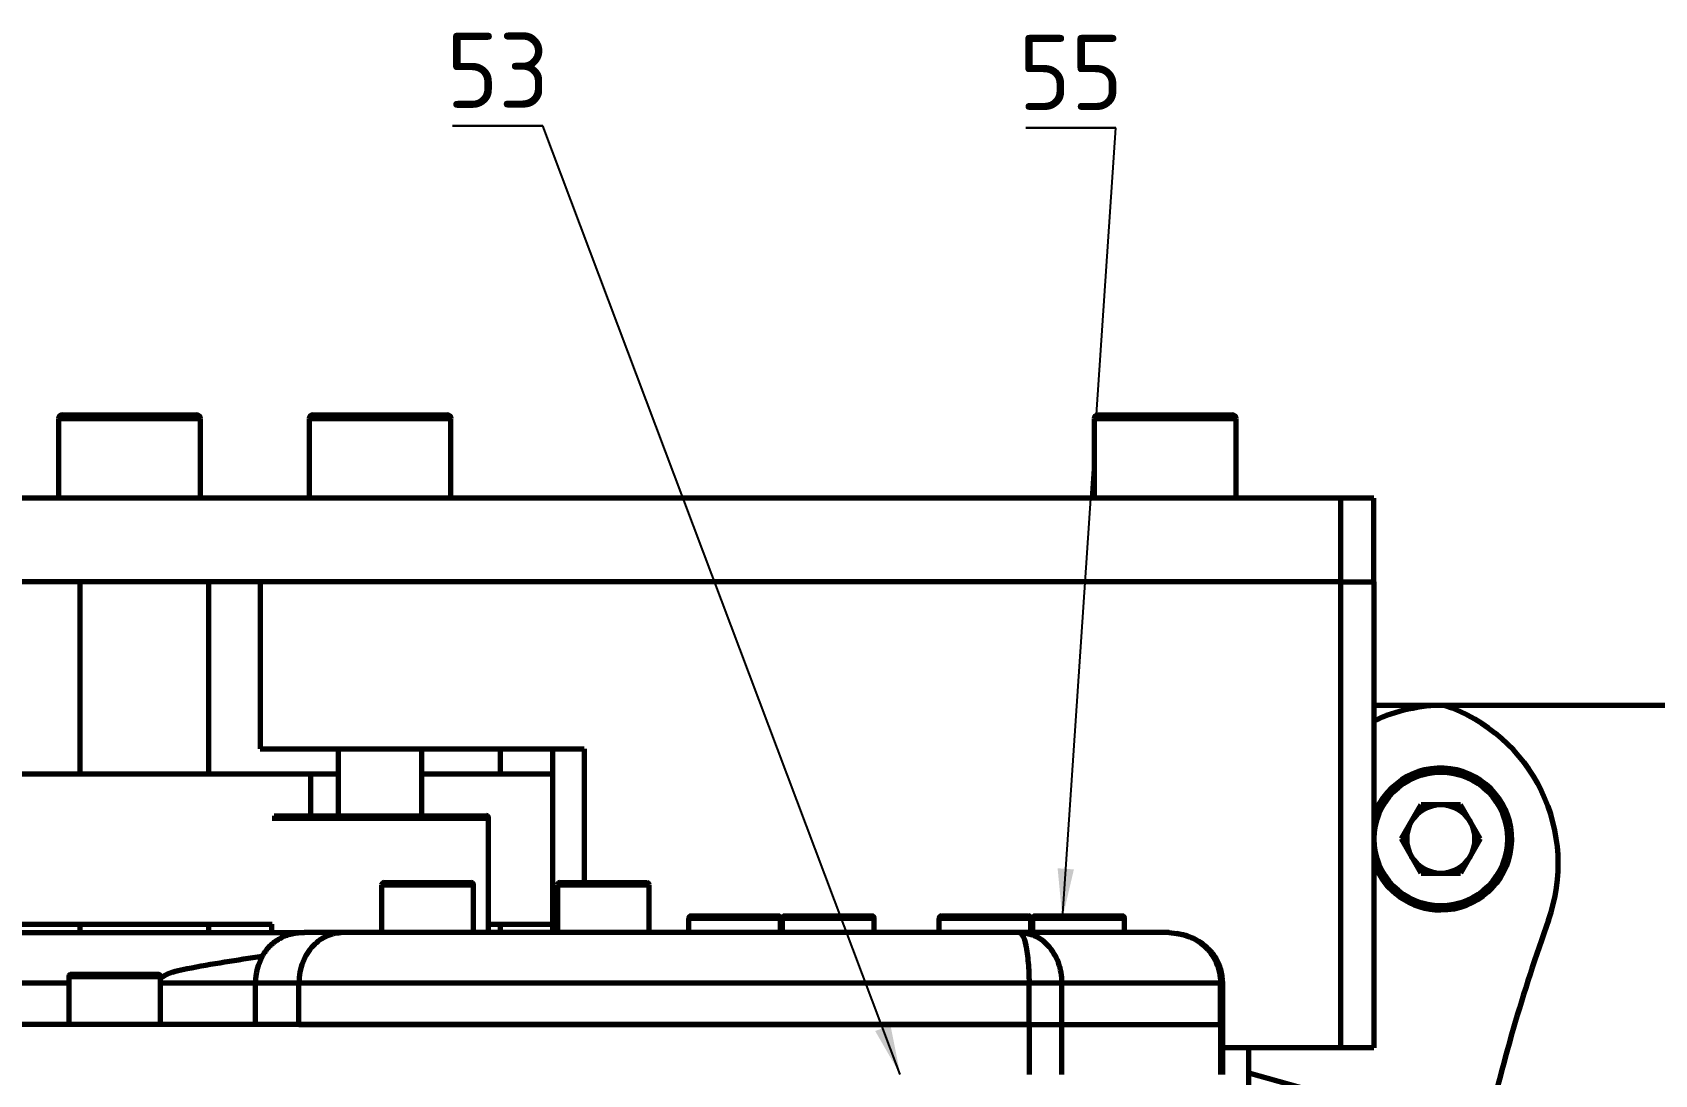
# Model space of a CAD drawing. Header units: millimetres. Extents: x -419 to 9215, y 1224 to 3301.
# Drawn here: x -146.3 to -38.4, y 1494 to 1563.3 of the extents above; entities that cross this region are included whole.
import ezdxf

# ---------------------------------------------------------------- set-up
doc = ezdxf.new("R2010")
doc.units = ezdxf.units.MM
doc.layers.add('0.3mm', color=240, linetype='Continuous', lineweight=30)
doc.layers.add('0.7mm', color=7, linetype='Continuous', lineweight=70)
doc.styles.get("Standard").update_dxf_attribs({"font": 'arial.ttf'})
doc.dimstyles.new('SLDDIMSTYLE0', dxfattribs={"dimtxt": 0.18, "dimasz": 3.302, "dimexe": 0, "dimexo": 0.0625, "dimgap": 0, "dimtad": 0, "dimtih": 1, "dimtoh": 1, "dimdec": 0, "dimrnd": 1e-09, "dimzin": 0, "dimdsep": 46, "dimtxsty": 'Standard', "dimsah": 1, "dimcen": 0.09, "dimadec": 0, "dimazin": 0, "dimtfac": 3.302, "dimtdec": 0, "dimtofl": 0, "dimtmove": 0, "dimatfit": 3, "dimfxl": 1, "dimfrac": 2, "dimtolj": 1, "dimtzin": 0, "dimarcsym": 0})

msp = doc.modelspace()

# ---------------------------------------------------------------- linework, layer by layer
at = {"layer": '0.3mm'}
for p, q in [((-112.31, 1557.09), (-118.31, 1557.09)), ((-74.19, 1556.95), (-80.19, 1556.95))]:
    msp.add_line(p, q, dxfattribs=at)
at = {"layer": '0.7mm', "color": 7, "linetype": 'Continuous', "lineweight": 70}
for p, q in [((-144.53, 1537.6), (-144.53, 1532.33)), ((-144.25, 1537.88), (-139.45, 1537.88)), ((-139.45, 1537.88), (-135.36, 1537.88)), ((-135.08, 1532.33), (-135.08, 1537.6)), ((-127.86, 1537.6), (-127.86, 1532.33)), ((-127.58, 1537.88), (-123.14, 1537.88)), ((-123.14, 1537.88), (-118.69, 1537.88)), ((-118.42, 1532.33), (-118.42, 1537.6)), ((-75.64, 1537.6), (-75.64, 1532.33)), ((-75.36, 1537.88), (-70.92, 1537.88)), ((-70.92, 1537.88), (-66.47, 1537.88)), ((-66.19, 1532.33), (-66.19, 1537.6)), ((-59.25, 1532.33), (-169.25, 1532.33)), ((-59.25, 1532.33), (-59.25, 1526.77)), ((-57.03, 1532.33), (-59.25, 1532.33)), ((-57.03, 1526.77), (-57.03, 1532.33)), ((-59.25, 1526.77), (-169.25, 1526.77)), ((-143.08, 1526.77), (-162.81, 1526.77)), ((-143.08, 1513.99), (-143.08, 1526.77)), ((-131.1, 1526.77), (-131.1, 1515.66)), ((-59.25, 1526.77), (-131.1, 1526.77)), ((-59.25, 1526.77), (-57.03, 1526.77)), ((-59.25, 1526.77), (-59.25, 1495.77)), ((-57.03, 1526.77), (-57.03, 1495.77)), ((44.08, 1518.55), (-57.03, 1518.55)), ((-131.1, 1515.66), (-109.55, 1515.66)), ((-125.92, 1515.66), (-125.92, 1511.21)), ((-120.36, 1511.21), (-120.36, 1515.66)), ((-115.15, 1515.66), (-115.15, 1513.99)), ((-111.65, 1503.44), (-111.65, 1515.66)), ((-109.55, 1515.66), (-109.55, 1506.77)), ((-165.52, 1513.99), (-127.77, 1513.99)), ((-127.77, 1513.99), (-125.92, 1513.99)), ((-120.36, 1513.99), (-111.65, 1513.99)), ((-55.2, 1509.66), (-53.89, 1511.93)), ((-51.27, 1511.93), (-53.89, 1511.93)), ((-49.96, 1509.66), (-51.27, 1511.93)), ((-130.17, 1511.21), (-123.22, 1511.21)), ((-123.22, 1511.21), (-116.08, 1511.21)), ((-115.92, 1503.44), (-115.92, 1511.05)), ((-53.89, 1507.39), (-55.2, 1509.66)), ((-49.96, 1509.66), (-51.27, 1507.39)), ((-53.89, 1507.39), (-51.27, 1507.39)), ((-123.03, 1506.6), (-123.03, 1503.44)), ((-122.86, 1506.77), (-120.98, 1506.77)), ((-120.98, 1506.77), (-117.08, 1506.77)), ((-116.91, 1503.44), (-116.91, 1506.6)), ((-111.34, 1506.6), (-111.34, 1503.44)), ((-111.18, 1506.77), (-109.3, 1506.77)), ((-109.3, 1506.77), (-105.4, 1506.77)), ((-105.23, 1503.44), (-105.23, 1506.6)), ((-165.52, 1503.99), (-130.32, 1503.99)), ((-143.08, 1503.44), (-143.08, 1503.99)), ((-130.36, 1503.99), (-130.36, 1503.44)), ((-115.92, 1503.99), (-111.65, 1503.99)), ((-115.15, 1503.99), (-115.15, 1503.44)), ((-102.61, 1504.38), (-102.61, 1503.44)), ((-102.44, 1504.55), (-100.57, 1504.55)), ((-100.57, 1504.55), (-96.66, 1504.55)), ((-96.5, 1503.44), (-96.5, 1504.38)), ((-96.38, 1504.38), (-96.38, 1503.44)), ((-96.21, 1504.55), (-94.33, 1504.55)), ((-94.33, 1504.55), (-90.43, 1504.55)), ((-90.27, 1503.44), (-90.27, 1504.38)), ((-85.96, 1504.38), (-85.96, 1503.44)), ((-85.79, 1504.55), (-83.92, 1504.55)), ((-83.92, 1504.55), (-80.01, 1504.55)), ((-79.85, 1503.44), (-79.85, 1504.38)), ((-79.73, 1504.38), (-79.73, 1503.44)), ((-79.56, 1504.55), (-77.68, 1504.55)), ((-77.68, 1504.55), (-73.78, 1504.55)), ((-73.62, 1503.44), (-73.62, 1504.38)), ((-125.6, 1503.44), (-128.16, 1503.44)), ((-80.61, 1503.44), (-125.6, 1503.44)), ((-70.64, 1503.44), (-80.61, 1503.44)), ((-143.84, 1500.49), (-143.84, 1497.33)), ((-143.67, 1500.66), (-141.8, 1500.66)), ((-141.8, 1500.66), (-137.89, 1500.66)), ((-137.73, 1497.33), (-137.73, 1500.49)), ((-131.42, 1500.1), (-128.53, 1500.1)), ((-131.42, 1497.33), (-131.42, 1500.1)), ((-128.53, 1500.1), (-79.97, 1500.1)), ((-128.53, 1497.33), (-128.53, 1500.1)), ((-79.97, 1497.33), (-79.97, 1500.1)), ((-77.78, 1497.33), (-77.78, 1500.1)), ((-77.78, 1500.1), (-67.23, 1500.1)), ((-67.23, 1497.33), (-67.23, 1500.1)), ((-67.09, 1497.33), (-67.09, 1500.13)), ((-79.97, 1497.33), (-179.41, 1497.33)), ((-128.53, 1497.33), (-79.97, 1497.33)), ((-79.97, 1497.33), (-77.78, 1497.33)), ((-79.97, 1497.33), (-79.97, 1493.99)), ((-77.78, 1497.33), (-67.23, 1497.33)), ((-77.78, 1493.99), (-77.78, 1497.33)), ((-67.23, 1497.33), (-67.09, 1497.33)), ((-67.23, 1497.33), (-67.23, 1493.99)), ((-67.09, 1493.99), (-67.09, 1497.33)), ((-59.25, 1495.77), (-67.09, 1495.77)), ((-65.36, 1490.21), (-65.36, 1495.77)), ((-57.03, 1495.77), (-59.25, 1495.77)), ((-32.8, 1485), (-65.36, 1494.08))]:
    msp.add_line(p, q, dxfattribs=at)
at = {"layer": '0.7mm', "color": 8, "linetype": 'Continuous', "lineweight": 70}
for p, q in [((-139.42, 1537.6), (-144.53, 1537.6)), ((-135.08, 1537.6), (-139.42, 1537.6)), ((-123.14, 1537.6), (-127.86, 1537.6)), ((-118.42, 1537.6), (-123.14, 1537.6)), ((-70.92, 1537.6), (-75.64, 1537.6)), ((-66.19, 1537.6), (-70.92, 1537.6)), ((-134.55, 1526.77), (-134.55, 1513.99)), ((-127.77, 1513.99), (-127.77, 1511.21)), ((-130.32, 1511.05), (-123.22, 1511.05)), ((-123.22, 1511.05), (-115.92, 1511.05)), ((-121.04, 1506.6), (-123.03, 1506.6)), ((-116.91, 1506.6), (-121.04, 1506.6)), ((-109.36, 1506.6), (-111.34, 1506.6)), ((-105.23, 1506.6), (-109.36, 1506.6)), ((-134.55, 1503.99), (-134.55, 1503.44)), ((-100.62, 1504.38), (-102.61, 1504.38)), ((-96.5, 1504.38), (-100.62, 1504.38)), ((-94.39, 1504.38), (-96.38, 1504.38)), ((-90.27, 1504.38), (-94.39, 1504.38)), ((-83.97, 1504.38), (-85.96, 1504.38)), ((-79.85, 1504.38), (-83.97, 1504.38)), ((-77.74, 1504.38), (-79.73, 1504.38)), ((-73.62, 1504.38), (-77.74, 1504.38)), ((-141.85, 1500.49), (-143.84, 1500.49)), ((-137.73, 1500.49), (-141.85, 1500.49)), ((-137.73, 1500.1), (-131.42, 1500.1))]:
    msp.add_line(p, q, dxfattribs=at)
at = {"layer": '0.7mm', "color": 7, "linetype": 'Continuous', "lineweight": 70}
msp.add_circle((-52.58, 1509.66), 4.44, dxfattribs=at)
for centre, radius, start, end in [((-144.25, 1537.6), 0.278, 90, 180), ((-135.36, 1537.6), 0.278, 0, 90), ((-127.58, 1537.6), 0.278, 90, 180), ((-118.69, 1537.6), 0.278, 0, 90), ((-75.36, 1537.6), 0.278, 90, 180), ((-66.47, 1537.6), 0.278, 0, 90), ((-52.35, 1507.44), 11.11, 90, 114.8974), ((-55.88, 1508.01), 11.11, 340.2653, 71.4441), ((-52.58, 1509.66), 4.72, 270, 160.2501), ((-52.58, 1509.66), 2.27, 90, 150), ((-52.58, 1509.66), 2.27, 30, 90), ((-116.08, 1511.05), 0.167, 0, 90), ((-52.58, 1509.66), 2.27, 150, 210), ((-52.58, 1509.66), 2.27, 330, 30), ((-52.58, 1509.66), 2.27, 210, 270), ((-52.58, 1509.66), 2.27, 270, 330), ((-52.58, 1509.66), 4.72, 199.7499, 270), ((-122.86, 1506.6), 0.167, 90, 180), ((-117.08, 1506.6), 0.167, 0, 90), ((-111.18, 1506.6), 0.167, 90, 180), ((-105.4, 1506.6), 0.167, 0, 90), ((-102.44, 1504.38), 0.167, 90, 180), ((-96.66, 1504.38), 0.167, 0, 90), ((-96.21, 1504.38), 0.167, 90, 180), ((-90.43, 1504.38), 0.167, 0, 90), ((-85.79, 1504.38), 0.167, 90, 180), ((-80.01, 1504.38), 0.167, 0, 90), ((-79.56, 1504.38), 0.167, 90, 180), ((-73.78, 1504.38), 0.167, 0, 90), ((69.62, 1462.99), 122.22, 160.2653, 167.38), ((-143.67, 1500.49), 0.167, 90, 180), ((-137.89, 1500.49), 0.167, 0, 90)]:
    msp.add_arc(centre, radius, start, end, dxfattribs=at)
msp.add_ellipse((-128.45, 1500.1), major_axis=(0, 3.33), ratio=0.891222, start_param=1.013059, end_param=1.570796, dxfattribs=at)
for points, knots in [([(-152.16, 1503.44), (-150.81, 1503.44), (-148.13, 1503.44), (-144.08, 1503.44), (-140.32, 1503.44), (-136.56, 1503.44), (-132.61, 1503.44), (-129.73, 1503.44), (-128.16, 1503.44)], [0, 0, 0, 0, 0.164418, 0.328594, 0.500763, 0.634533, 0.800933, 1, 1, 1, 1]), ([(-128.16, 1503.44), (-128.44, 1503.42), (-129.01, 1503.38), (-129.83, 1503.06), (-130.52, 1502.55), (-130.82, 1502.1), (-130.97, 1501.87)], [0, 0, 0, 0, 0.249401, 0.499222, 0.747934, 1, 1, 1, 1]), ([(-125.6, 1503.44), (-125.96, 1503.4), (-126.66, 1503.31), (-127.47, 1502.73), (-127.99, 1502.08), (-128.29, 1501.48), (-128.49, 1500.82), (-128.52, 1500.34), (-128.53, 1500.1)], [0, 0, 0, 0, 0.250988, 0.501275, 0.63128, 0.751195, 0.877607, 1, 1, 1, 1]), ([(-80.61, 1503.44), (-80.54, 1503.4), (-80.38, 1503.31), (-80.2, 1502.73), (-80.09, 1502.06), (-80.02, 1501.44), (-79.98, 1500.78), (-79.97, 1500.33), (-79.97, 1500.1)], [0, 0, 0, 0, 0.2302, 0.469454, 0.609182, 0.744009, 0.874188, 1, 1, 1, 1]), ([(-77.78, 1500.1), (-77.79, 1500.33), (-77.81, 1500.79), (-78, 1501.45), (-78.3, 1502.07), (-78.81, 1502.74), (-79.59, 1503.31), (-80.28, 1503.4), (-80.61, 1503.44)], [0, 0, 0, 0, 0.127367, 0.258891, 0.39486, 0.530563, 0.769796, 1, 1, 1, 1]), ([(-70.64, 1503.44), (-70.22, 1503.39), (-69.39, 1503.31), (-68.46, 1502.72), (-67.85, 1502.07), (-67.5, 1501.45), (-67.27, 1500.79), (-67.24, 1500.33), (-67.23, 1500.1)], [0, 0, 0, 0, 0.2352779, 0.4734621, 0.6051887, 0.7412026, 0.8727099, 1, 1, 1, 1]), ([(-67.09, 1500.1), (-67.11, 1500.4), (-67.16, 1500.96), (-67.49, 1501.71), (-67.94, 1502.28), (-68.55, 1502.81), (-69.33, 1503.19), (-69.91, 1503.33), (-70.16, 1503.38)], [0, 0, 0, 0, 0.178161, 0.342996, 0.490526, 0.62068, 0.833138, 1, 1, 1, 1])]:
    msp.add_open_spline(points, degree=3, knots=knots, dxfattribs=at)
at = {"layer": '0.7mm', "color": 8, "linetype": 'Continuous', "lineweight": 70}
for points, knots in [([(-137.7, 1500.44), (-137.63, 1500.49), (-137.1, 1500.82), (-134.81, 1501.28), (-132.63, 1501.62), (-130.97, 1501.87)], [0, 0, 0, 0, 0.036814, 0.264563, 1, 1, 1, 1]), ([(-155.61, 1500.1), (-153.61, 1500.1), (-149.64, 1500.1), (-145.76, 1500.1), (-143.84, 1500.1)], [0, 0, 0, 0, 0.504452, 1, 1, 1, 1]), ([(-67.23, 1500.1), (-67.15, 1500.1), (-67.06, 1500.1), (-67.1, 1500.1), (-67.1, 1500.1)], [0, 0, 0, 0, 0.910171, 1, 1, 1, 1])]:
    msp.add_open_spline(points, degree=3, knots=knots, dxfattribs=at)
at = {"layer": '0.7mm', "color": 7, "linetype": 'Continuous', "lineweight": 70}
msp.add_open_spline([(-79.97, 1500.1), (-79.73, 1500.1), (-79.27, 1500.1), (-78.62, 1500.1), (-78.08, 1500.1), (-77.88, 1500.1), (-77.78, 1500.1)], degree=3, dxfattribs=at)

# ---------------------------------------------------------------- texts
at = {"layer": '0.3mm', "char_height": 5, "attachment_point": 5}
for s, insert in [('{\\fTCVN 7284|b0|i0|c0|p34;53}', (-115.31, 1560.79)), ('{\\fTCVN 7284|b0|i0|c0|p34;55}', (-77.19, 1560.65))]:
    msp.add_mtext_dynamic_manual_height_columns(s, width=10.3446, gutter_width=12.5, heights=[0], dxfattribs=dict(at, insert=insert))

# ---------------------------------------------------------------- leaders
at = {"layer": '0.3mm'}
for points in [[(-88.53, 1493.99), (-112.31, 1557.09)], [(-77.75, 1504.38), (-74.19, 1556.95)]]:
    msp.add_leader(points, dimstyle='SLDDIMSTYLE0', dxfattribs=at)

doc.saveas('drawing.dxf')
